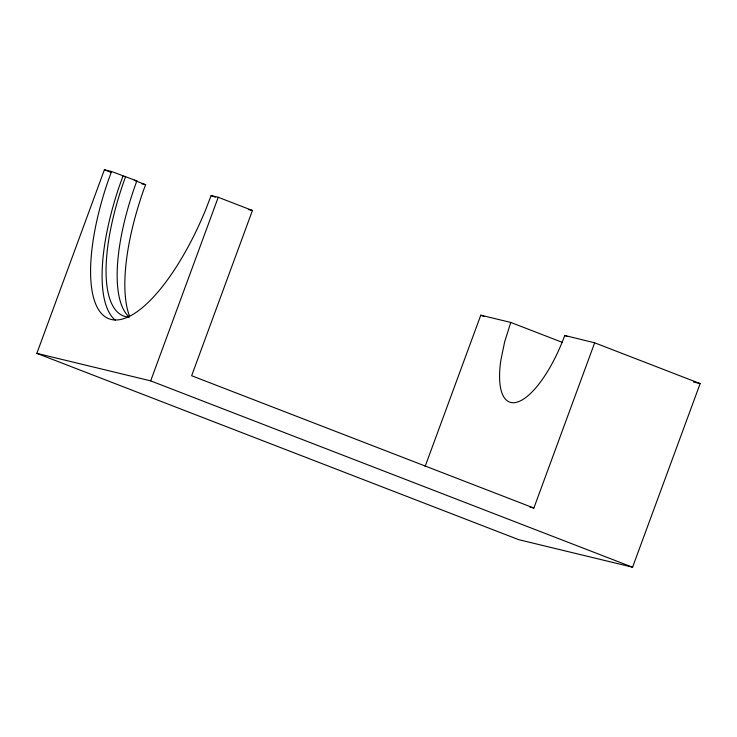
<?xml version="1.0" encoding="UTF-8"?>
<svg xmlns="http://www.w3.org/2000/svg" width="737" height="737" viewBox="0 0 737 737"><rect width="100%" height="100%" fill="white"/><g stroke="black" fill="none" stroke-linecap="round" stroke-linejoin="round"><path stroke-width="1.11" d="M562.11 342.281L510.778 322.438L504.698 341.673L500.874 360.052A78.389 27.555 -68.9 0 0 518.636 401.628A78.389 27.555 -68.9 0 0 564.754 335.473L594.676 342.816L700.15 383.608L632.576 567.223L518.701 539.668L36.85 353.364L104.396 169.777L111.517 171.5L136.852 180.915A137.183 48.273 -68.8 0 0 128.993 316.809M111.517 171.5L107.243 183.412A145.023 50.917 -68.8 0 0 110.808 319.37A145.023 50.917 -68.8 0 0 205.678 209.723L211.132 195.554L218.235 197.276L252.441 210.496L191.648 375.732L533.864 508.042L594.676 342.816M123.015 175.95L118.74 187.861A145.023 50.917 -68.8 0 0 115.497 320.328M36.85 353.364L150.67 380.872L218.235 197.276M425.111 466.484L480.782 315.196L510.778 322.438M136.852 180.915L134.245 180.289L145.65 184.701L143.973 189.04A145.023 50.973 -68.9 0 0 129.62 316.422M141.633 183.734L145.65 184.701M248.378 209.52L252.441 210.496M529.866 507.074L533.864 508.042M693.489 381.959L700.15 383.608M480.782 315.196L483.979 316.431M211.132 195.554L215.315 197.175M564.754 335.473L566.891 336.293M104.396 169.777L110.808 172.265M150.67 380.872L632.576 567.223M129.196 317.113A137.183 48.218 -68.9 0 1 125.622 176.585"/></g></svg>
